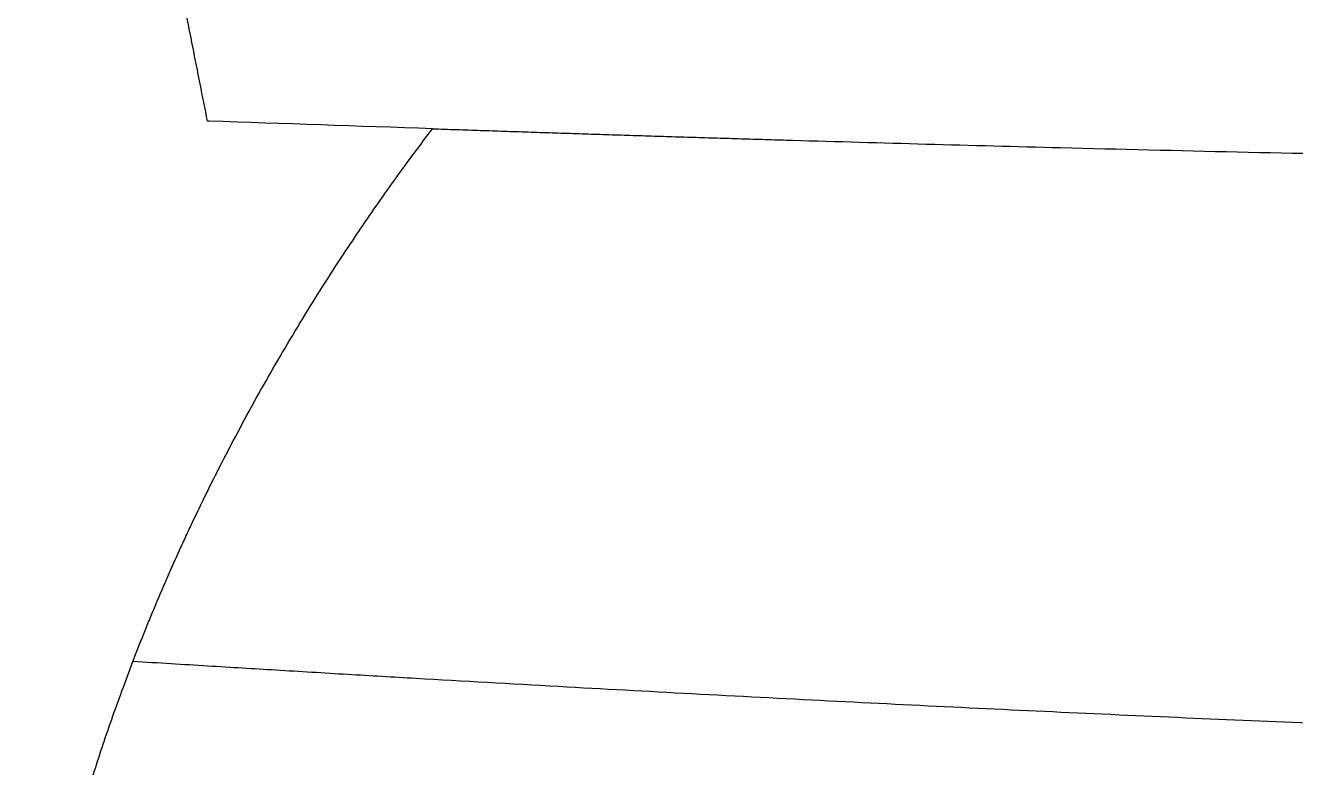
# Model space of a CAD drawing. Extents: x 526 to 610, y 679 to 808.
# Drawn here: x 569.649 to 573.742, y 750.968 to 753.361 of the extents above; entities that cross this region are included whole.
import ezdxf

# ---------------------------------------------------------------- set-up
doc = ezdxf.new("R2010")
doc.units = 0
doc.header["$MEASUREMENT"] = 0
doc.layers.add('1', color=4, linetype='Continuous')

# ---------------------------------------------------------------- blocks, each defined once
blk = doc.blocks.new('JETSETTER LX')
at = {"layer": '1', "color": 3, "linetype": 'Continuous', "lineweight": 25}
for points, knots in [([(44.1085, 56.1753), (44.0927, 56.2552), (44.0617, 56.4112), (44.0307, 56.5672), (44.0156, 56.6433)], [0, 0, 0, 0, 0.51202, 1, 1, 1, 1]), ([(43.8681, 54.4329), (43.8739, 54.4478), (43.8853, 54.4775), (43.903, 54.5221), (43.9211, 54.5668), (43.9396, 54.6115), (43.9586, 54.6564), (43.978, 54.7014), (43.9979, 54.7464), (44.0183, 54.7916), (44.0391, 54.8369), (44.088, 54.9413), (44.1688, 55.1044), (44.2869, 55.3226), (44.4131, 55.5377), (44.5197, 55.7058), (44.6027, 55.8299), (44.6588, 55.9114), (44.7159, 55.9921), (44.7741, 56.0719), (44.8138, 56.1244), (44.8336, 56.1506)], [0, 0, 0, 0, 0.024113, 0.048356, 0.07273, 0.097237, 0.12188, 0.14666, 0.171579, 0.196639, 0.221842, 0.24719, 0.371543, 0.498103, 0.623693, 0.749995, 0.800123, 0.850178, 0.900172, 0.95011, 1, 1, 1, 1]), ([(44.8336, 56.1506), (44.8593, 56.1498), (44.9106, 56.148), (44.9877, 56.1454), (45.0647, 56.1429), (45.1419, 56.1403), (45.219, 56.1378), (45.2963, 56.1352), (45.3735, 56.1328), (45.4508, 56.1303), (45.5282, 56.1278), (45.6056, 56.1254), (45.6831, 56.123), (45.7606, 56.1207), (45.8381, 56.1183), (45.9157, 56.116), (46.1116, 56.1102), (46.4259, 56.1012), (46.9042, 56.0885), (47.4286, 56.0758), (47.9479, 56.0648), (48.4179, 56.0559), (48.7749, 56.0498), (49.0714, 56.0453), (49.3097, 56.0422), (49.5552, 56.0396), (49.8079, 56.0375), (50.0606, 56.0359), (50.3061, 56.0349), (50.5375, 56.0341), (50.7658, 56.0328), (50.9965, 56.0309), (51.3125, 56.0277), (51.6257, 56.0235), (51.94, 56.0184), (52.1754, 56.0142), (52.3802, 56.0102), (52.5367, 56.007), (52.6149, 56.0054), (52.6477, 56.0047)], [0, 0, 0, 0, 0.009463, 0.018933, 0.028411, 0.037896, 0.04739, 0.056893, 0.066403, 0.075923, 0.085452, 0.09499, 0.104538, 0.114095, 0.123663, 0.133242, 0.142831, 0.196244, 0.249951, 0.321132, 0.392827, 0.446127, 0.499986, 0.529642, 0.56035, 0.592114, 0.62494, 0.658806, 0.690927, 0.721299, 0.749917, 0.780906, 0.812434, 0.874963, 0.905183, 0.93749, 0.968748, 0.9869, 1, 1, 1, 1]), ([(44.0084, 50.8434), (44.0019, 50.8549), (43.9888, 50.8781), (43.9697, 50.9129), (43.951, 50.9479), (43.9326, 50.983), (43.9147, 51.0181), (43.8972, 51.0534), (43.8801, 51.0888), (43.8634, 51.1243), (43.847, 51.1598), (43.8311, 51.1955), (43.8156, 51.2313), (43.8005, 51.2672), (43.7858, 51.3031), (43.7714, 51.3392), (43.7575, 51.3754), (43.744, 51.4117), (43.7309, 51.4481), (43.7182, 51.4846), (43.7059, 51.5211), (43.694, 51.5578), (43.6825, 51.5946), (43.6714, 51.6315), (43.6607, 51.6684), (43.6333, 51.7669), (43.5948, 51.929), (43.5557, 52.1567), (43.5309, 52.3883), (43.5221, 52.5827), (43.5216, 52.7387), (43.5242, 52.8547), (43.5299, 52.9702), (43.5414, 53.1217), (43.5634, 53.3103), (43.6014, 53.5335), (43.6513, 53.7574), (43.6995, 53.9343), (43.7402, 54.0677), (43.7689, 54.1564), (43.7998, 54.247), (43.8329, 54.3395), (43.8563, 54.4015), (43.8681, 54.4329)], [0, 0, 0, 0, 0.0106962, 0.0213632, 0.0320024, 0.0426147, 0.0532016, 0.0637641, 0.0743036, 0.0848214, 0.0953185, 0.1057963, 0.1162557, 0.1266979, 0.1371241, 0.1475353, 0.1579327, 0.1683173, 0.1786903, 0.1890528, 0.1994059, 0.2097507, 0.2200883, 0.2304198, 0.2407464, 0.2510691, 0.3127075, 0.3747514, 0.4369542, 0.5002597, 0.5315673, 0.5627493, 0.5938332, 0.6248396, 0.6854372, 0.747018, 0.807699, 0.8708369, 0.8953444, 0.9205073, 0.9463327, 0.9728279, 1, 1, 1, 1]), ([(50.5158, 54.1385), (50.4925, 54.1391), (50.4493, 54.1402), (50.3895, 54.1418), (50.3217, 54.1437), (50.245, 54.1457), (50.0637, 54.1507), (49.79, 54.1585), (49.4163, 54.1697), (49.0323, 54.182), (48.704, 54.1933), (48.4354, 54.203), (48.1631, 54.2132), (47.8169, 54.2269), (47.3945, 54.2447), (46.9678, 54.2637), (46.5398, 54.284), (46.1075, 54.3054), (45.6743, 54.3281), (45.2306, 54.3522), (44.8602, 54.3734), (44.5562, 54.3911), (44.3699, 54.4023), (44.2194, 54.4113), (44.107, 54.4182), (43.9893, 54.4254), (43.9091, 54.4304), (43.8681, 54.4329)], [0, 0, 0, 0, 0.011892, 0.022046, 0.030456, 0.04634, 0.060926, 0.122065, 0.183571, 0.245432, 0.30829, 0.339715, 0.37131, 0.434638, 0.498026, 0.560943, 0.62311, 0.684429, 0.747016, 0.807795, 0.872294, 0.903091, 0.935591, 0.950585, 0.966313, 0.982783, 1, 1, 1, 1])]:
    blk.add_open_spline(points, degree=3, knots=knots, dxfattribs=at)
for points in [[(44.1139, 56.1751), (44.1121, 56.1752), (44.1103, 56.1752), (44.1085, 56.1753)], [(44.8336, 56.1506), (44.5933, 56.1588), (44.3533, 56.167), (44.1139, 56.1751)]]:
    blk.add_open_spline(points, degree=3, dxfattribs=at)

msp = doc.modelspace()

# ---------------------------------------------------------------- block references
at = {"layer": '1'}
msp.add_blockref('JETSETTER LX', (526.127, 696.8772), dxfattribs=at)

doc.saveas('drawing.dxf')
